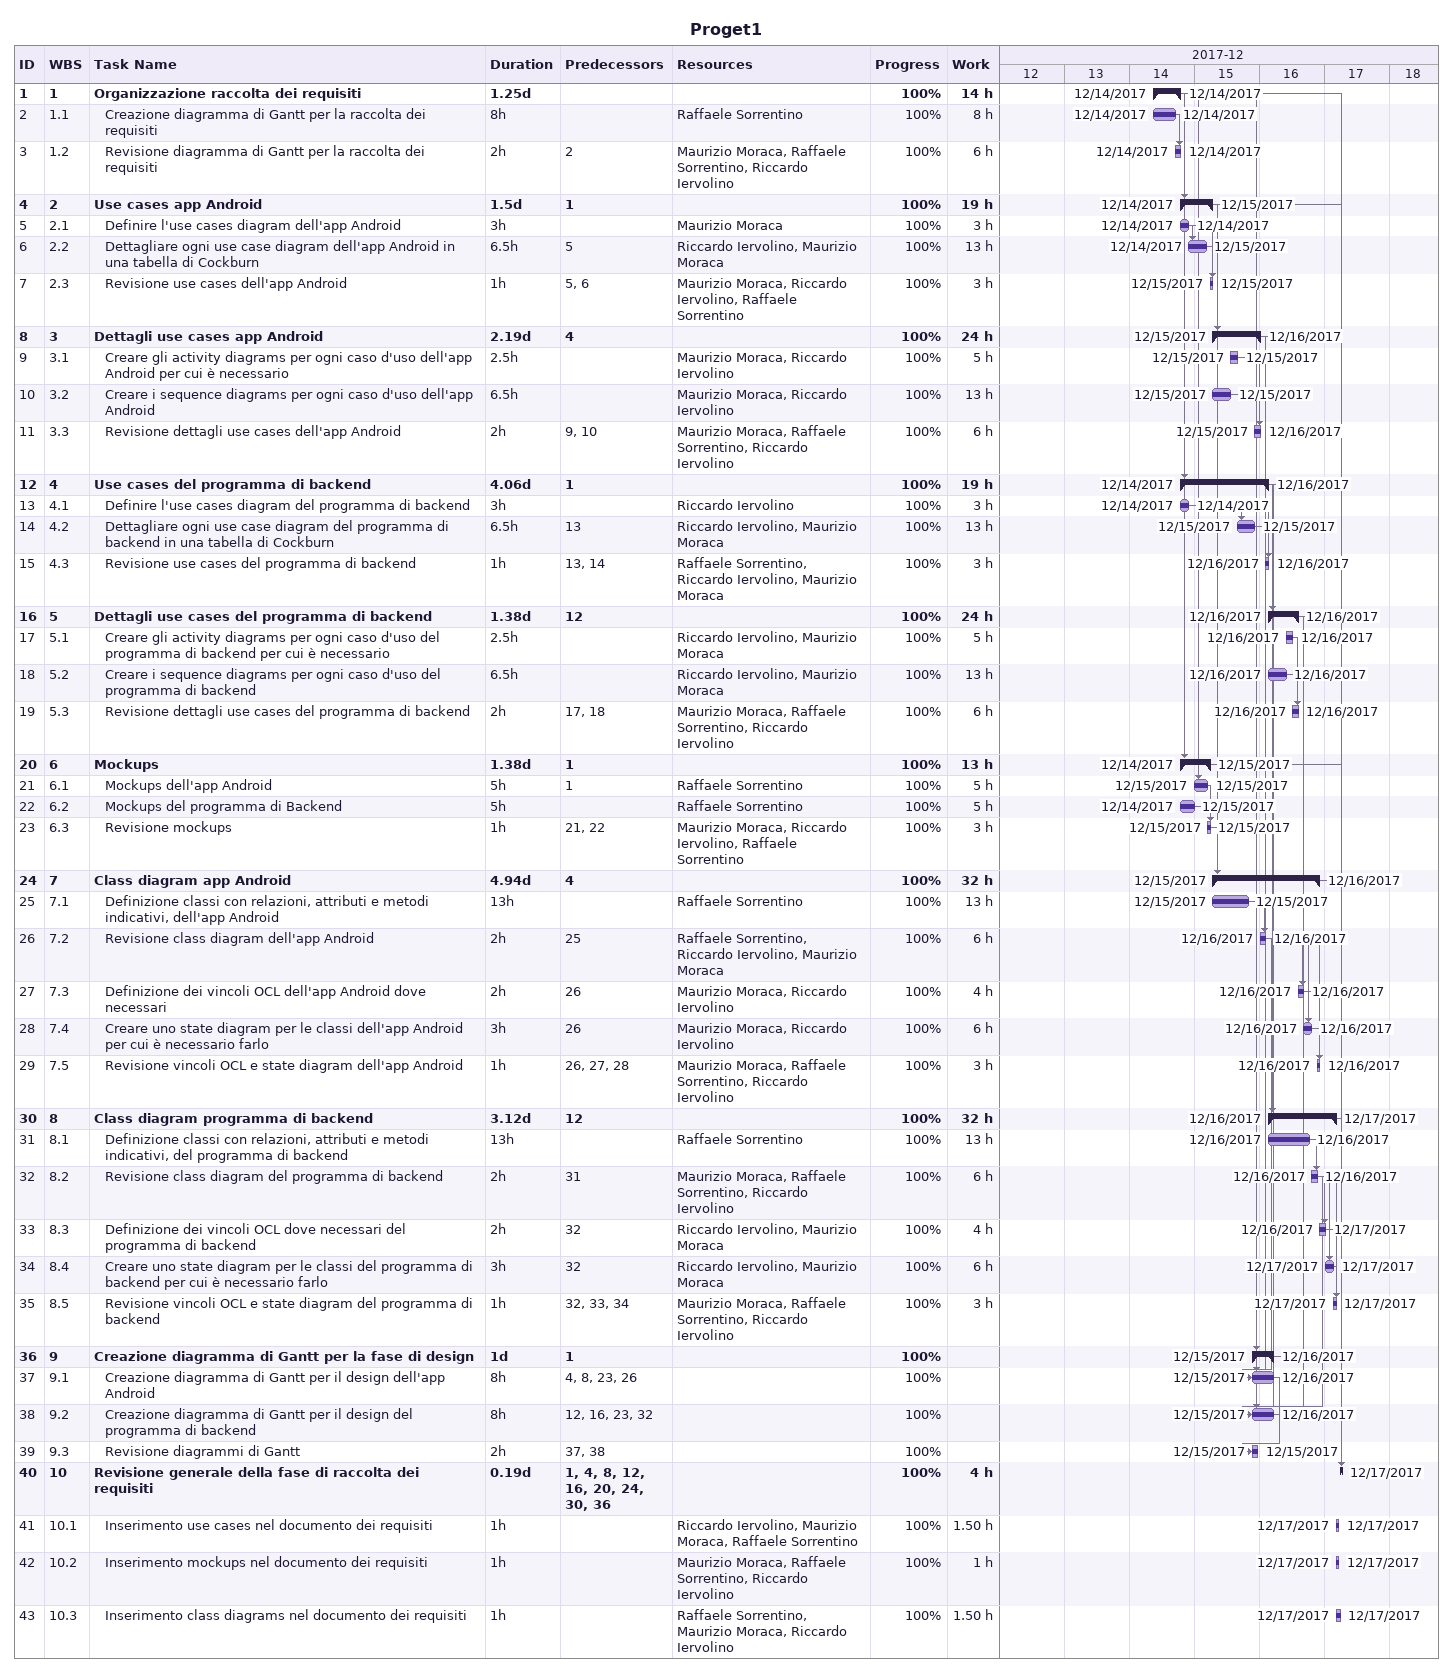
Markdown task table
Proget1

| ID | WBS | Task | Duration | Start | Finish | Predecessors | Resources | % complete | Work (h) |
|---|---|---|---|---|---|---|---|---|---|
| 1 | 1 | **Organizzazione raccolta dei requisiti** | 1.25d | 2017-12-14 | 2017-12-14 |  |  | 100 | 14 |
| 2 | 1.1 | Creazione diagramma di Gantt per la raccolta dei requisiti | 8h | 2017-12-14 | 2017-12-14 |  | Raffaele Sorrentino | 100 | 8 |
| 3 | 1.2 | Revisione diagramma di Gantt per la raccolta dei requisiti | 2h | 2017-12-14 | 2017-12-14 | 2 | Maurizio Moraca, Raffaele Sorrentino, Riccardo Iervolino | 100 | 6 |
| 4 | 2 | **Use cases app Android** | 1.5d | 2017-12-14 | 2017-12-15 | 1 |  | 100 | 19 |
| 5 | 2.1 | Definire l'use cases diagram dell'app Android | 3h | 2017-12-14 | 2017-12-14 |  | Maurizio Moraca | 100 | 3 |
| 6 | 2.2 | Dettagliare ogni use case diagram dell'app Android in una tabella di Cockburn | 6.5h | 2017-12-14 | 2017-12-15 | 5 | Riccardo Iervolino, Maurizio Moraca | 100 | 13 |
| 7 | 2.3 | Revisione use cases dell'app Android | 1h | 2017-12-15 | 2017-12-15 | 5, 6 | Maurizio Moraca, Riccardo Iervolino, Raffaele Sorrentino | 100 | 3 |
| 8 | 3 | **Dettagli use cases app Android** | 2.19d | 2017-12-15 | 2017-12-16 | 4 |  | 100 | 24 |
| 9 | 3.1 | Creare gli activity diagrams per ogni caso d'uso dell'app Android per cui è necessario | 2.5h | 2017-12-15 | 2017-12-15 |  | Maurizio Moraca, Riccardo Iervolino | 100 | 5 |
| 10 | 3.2 | Creare i sequence diagrams per ogni caso d'uso dell'app Android | 6.5h | 2017-12-15 | 2017-12-15 |  | Maurizio Moraca, Riccardo Iervolino | 100 | 13 |
| 11 | 3.3 | Revisione dettagli use cases dell'app Android | 2h | 2017-12-15 | 2017-12-16 | 9, 10 | Maurizio Moraca, Raffaele Sorrentino, Riccardo Iervolino | 100 | 6 |
| 12 | 4 | **Use cases del programma di backend** | 4.06d | 2017-12-14 | 2017-12-16 | 1 |  | 100 | 19 |
| 13 | 4.1 | Definire l'use cases diagram del programma di backend | 3h | 2017-12-14 | 2017-12-14 |  | Riccardo Iervolino | 100 | 3 |
| 14 | 4.2 | Dettagliare ogni use case diagram del programma di backend in una tabella di Cockburn | 6.5h | 2017-12-15 | 2017-12-15 | 13 | Riccardo Iervolino, Maurizio Moraca | 100 | 13 |
| 15 | 4.3 | Revisione use cases del programma di backend | 1h | 2017-12-16 | 2017-12-16 | 13, 14 | Raffaele Sorrentino, Riccardo Iervolino, Maurizio Moraca | 100 | 3 |
| 16 | 5 | **Dettagli use cases del programma di backend** | 1.38d | 2017-12-16 | 2017-12-16 | 12 |  | 100 | 24 |
| 17 | 5.1 | Creare gli activity diagrams per ogni caso d'uso del programma di backend per cui è necessario | 2.5h | 2017-12-16 | 2017-12-16 |  | Riccardo Iervolino, Maurizio Moraca | 100 | 5 |
| 18 | 5.2 | Creare i sequence diagrams per ogni caso d'uso del programma di backend | 6.5h | 2017-12-16 | 2017-12-16 |  | Riccardo Iervolino, Maurizio Moraca | 100 | 13 |
| 19 | 5.3 | Revisione dettagli use cases del programma di backend | 2h | 2017-12-16 | 2017-12-16 | 17, 18 | Maurizio Moraca, Raffaele Sorrentino, Riccardo Iervolino | 100 | 6 |
| 20 | 6 | **Mockups** | 1.38d | 2017-12-14 | 2017-12-15 | 1 |  | 100 | 13 |
| 21 | 6.1 | Mockups dell'app Android | 5h | 2017-12-15 | 2017-12-15 | 1 | Raffaele Sorrentino | 100 | 5 |
| 22 | 6.2 | Mockups del programma di Backend | 5h | 2017-12-14 | 2017-12-15 |  | Raffaele Sorrentino | 100 | 5 |
| 23 | 6.3 | Revisione mockups | 1h | 2017-12-15 | 2017-12-15 | 21, 22 | Maurizio Moraca, Riccardo Iervolino, Raffaele Sorrentino | 100 | 3 |
| 24 | 7 | **Class diagram app Android** | 4.94d | 2017-12-15 | 2017-12-16 | 4 |  | 100 | 32 |
| 25 | 7.1 | Definizione classi con relazioni, attributi e metodi indicativi, dell'app Android | 13h | 2017-12-15 | 2017-12-15 |  | Raffaele Sorrentino | 100 | 13 |
| 26 | 7.2 | Revisione class diagram dell'app Android | 2h | 2017-12-16 | 2017-12-16 | 25 | Raffaele Sorrentino, Riccardo Iervolino, Maurizio Moraca | 100 | 6 |
| 27 | 7.3 | Definizione dei vincoli OCL dell'app Android dove necessari | 2h | 2017-12-16 | 2017-12-16 | 26 | Maurizio Moraca, Riccardo Iervolino | 100 | 4 |
| 28 | 7.4 | Creare uno state diagram per le classi dell'app Android per cui è necessario farlo | 3h | 2017-12-16 | 2017-12-16 | 26 | Maurizio Moraca, Riccardo Iervolino | 100 | 6 |
| 29 | 7.5 | Revisione vincoli OCL e state diagram dell'app Android | 1h | 2017-12-16 | 2017-12-16 | 26, 27, 28 | Maurizio Moraca, Raffaele Sorrentino, Riccardo Iervolino | 100 | 3 |
| 30 | 8 | **Class diagram programma di backend** | 3.12d | 2017-12-16 | 2017-12-17 | 12 |  | 100 | 32 |
| 31 | 8.1 | Definizione classi con relazioni, attributi e metodi indicativi, del programma di backend | 13h | 2017-12-16 | 2017-12-16 |  | Raffaele Sorrentino | 100 | 13 |
| 32 | 8.2 | Revisione class diagram del programma di backend | 2h | 2017-12-16 | 2017-12-16 | 31 | Maurizio Moraca, Raffaele Sorrentino, Riccardo Iervolino | 100 | 6 |
| 33 | 8.3 | Definizione dei vincoli OCL dove necessari del programma di backend | 2h | 2017-12-16 | 2017-12-17 | 32 | Riccardo Iervolino, Maurizio Moraca | 100 | 4 |
| 34 | 8.4 | Creare uno state diagram per le classi del programma di backend per cui è necessario farlo | 3h | 2017-12-17 | 2017-12-17 | 32 | Riccardo Iervolino, Maurizio Moraca | 100 | 6 |
| 35 | 8.5 | Revisione vincoli OCL e state diagram del programma di backend | 1h | 2017-12-17 | 2017-12-17 | 32, 33, 34 | Maurizio Moraca, Raffaele Sorrentino, Riccardo Iervolino | 100 | 3 |
| 36 | 9 | **Creazione diagramma di Gantt per la fase di design** | 1d | 2017-12-15 | 2017-12-16 | 1 |  | 100 |  |
| 37 | 9.1 | Creazione diagramma di Gantt per il design dell'app Android | 8h | 2017-12-15 | 2017-12-16 | 4, 8, 23, 26 |  | 100 |  |
| 38 | 9.2 | Creazione diagramma di Gantt per il design del programma di backend | 8h | 2017-12-15 | 2017-12-16 | 12, 16, 23, 32 |  | 100 |  |
| 39 | 9.3 | Revisione diagrammi di Gantt | 2h | 2017-12-15 | 2017-12-15 | 37, 38 |  | 100 |  |
| 40 | 10 | **Revisione generale della fase di raccolta dei requisiti** | 0.19d | 2017-12-17 | 2017-12-17 | 1, 4, 8, 12, 16, 20, 24, 30, 36 |  | 100 | 4 |
| 41 | 10.1 | Inserimento use cases nel documento dei requisiti | 1h | 2017-12-17 | 2017-12-17 |  | Riccardo Iervolino, Maurizio Moraca, Raffaele Sorrentino | 100 | 1.50 |
| 42 | 10.2 | Inserimento mockups nel documento dei requisiti | 1h | 2017-12-17 | 2017-12-17 |  | Maurizio Moraca, Raffaele Sorrentino, Riccardo Iervolino | 100 | 1 |
| 43 | 10.3 | Inserimento class diagrams nel documento dei requisiti | 1h | 2017-12-17 | 2017-12-17 |  | Raffaele Sorrentino, Maurizio Moraca, Riccardo Iervolino | 100 | 1.50 |
